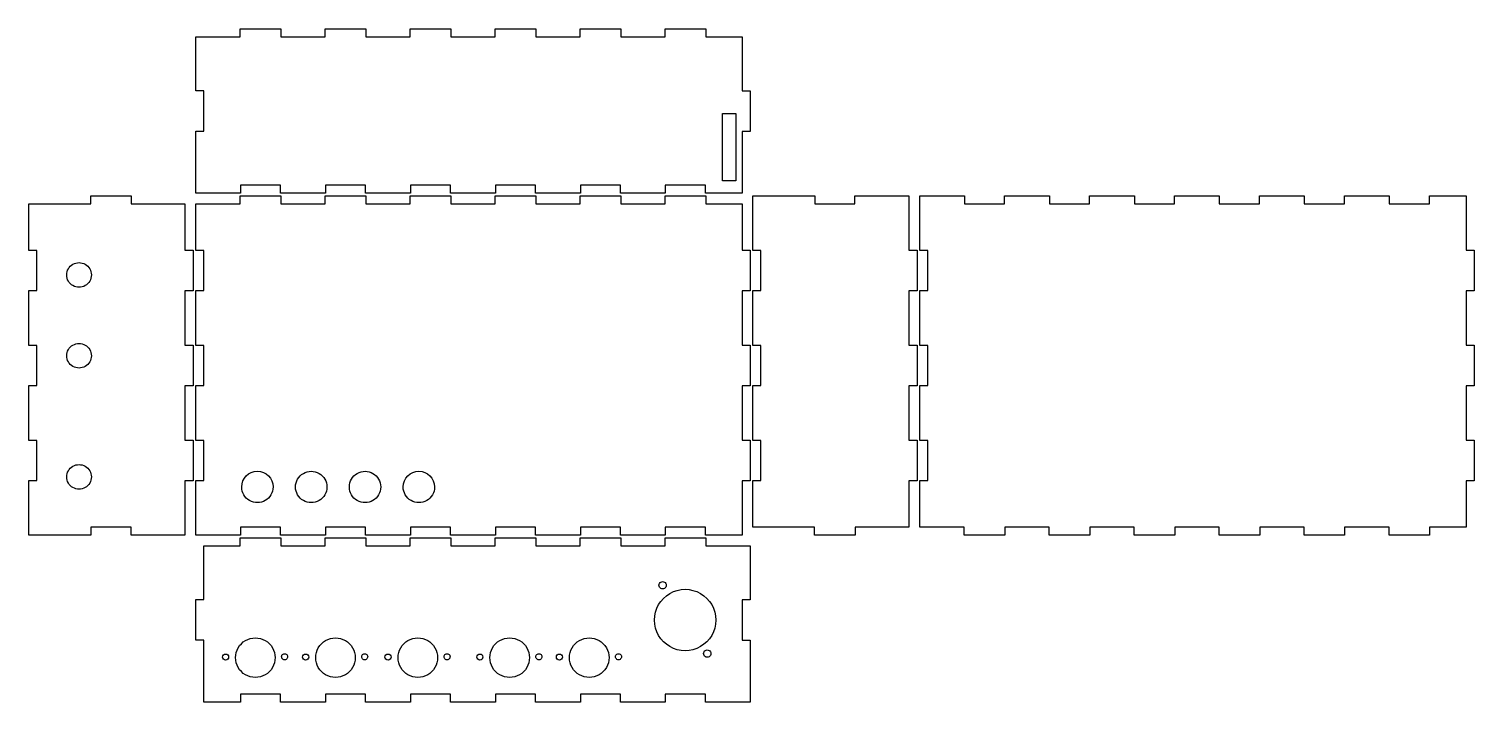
# Model space of a CAD drawing. Extents: x 1 to 538, y 46 to 296.
import ezdxf

# ---------------------------------------------------------------- set-up
doc = ezdxf.new("R2010")
doc.units = 0
doc.layers.add('Calque_1', color=7, linetype='CONTINUOUS')

msp = doc.modelspace()

# ---------------------------------------------------------------- linework, layer by layer
at = {"layer": 'Calque_1', "color": 7}
for points in [[(63, 293), (79.526429, 293), (79.526429, 296), (94.616429, 296), (94.616429, 293), (111.097857, 293), (111.097857, 296), (126.187857, 296), (126.187857, 293), (142.669286, 293), (142.669286, 296), (157.759286, 296), (157.759286, 293), (174.240714, 293), (174.240714, 296), (189.330714, 296), (189.330714, 293), (205.812143, 293), (205.812143, 296), (220.902143, 296), (220.902143, 293), (237.383571, 293), (237.383571, 296), (252.473571, 296), (252.473571, 293), (266, 293), (266, 273.045), (269, 273.045), (269, 257.955), (266, 257.955), (266, 235), (252.383571, 235), (252.383571, 238), (237.473571, 238), (237.473571, 235), (220.812143, 235), (220.812143, 238), (205.902143, 238), (205.902143, 235), (189.240714, 235), (189.240714, 238), (174.330714, 238), (174.330714, 235), (157.669286, 235), (157.669286, 238), (142.759286, 238), (142.759286, 235), (126.097857, 235), (126.097857, 238), (111.187857, 238), (111.187857, 235), (94.526429, 235), (94.526429, 238), (79.616429, 238), (79.616429, 235), (63, 235), (63, 258.045), (66, 258.045), (66, 272.955), (63, 272.955)], [(63, 293), (79.526429, 293), (79.526429, 296), (94.616429, 296), (94.616429, 293), (111.097857, 293), (111.097857, 296), (126.187857, 296), (126.187857, 293), (142.669286, 293), (142.669286, 296), (157.759286, 296), (157.759286, 293), (174.240714, 293), (174.240714, 296), (189.330714, 296), (189.330714, 293), (205.812143, 293), (205.812143, 296), (220.902143, 296), (220.902143, 293), (237.383571, 293), (237.383571, 296), (252.473571, 296), (252.473571, 293), (266, 293), (266, 273.045), (269, 273.045), (269, 257.955), (266, 257.955), (266, 235), (252.383571, 235), (252.383571, 238), (237.473571, 238), (237.473571, 235), (220.812143, 235), (220.812143, 238), (205.902143, 238), (205.902143, 235), (189.240714, 235), (189.240714, 238), (174.330714, 238), (174.330714, 235), (157.669286, 235), (157.669286, 238), (142.759286, 238), (142.759286, 235), (126.097857, 235), (126.097857, 238), (111.187857, 238), (111.187857, 235), (94.526429, 235), (94.526429, 238), (79.616429, 238), (79.616429, 235), (63, 235), (63, 258.045), (66, 258.045), (66, 272.955), (63, 272.955)], [(258.73358, 264.587502), (263.73358, 264.587502), (263.73358, 239.587502), (258.73358, 239.587502)], [(1, 231), (23.955, 231), (23.955, 234), (39.045, 234), (39.045, 231), (59, 231), (59, 213.795), (62, 213.795), (62, 198.705), (59, 198.705), (59, 178.545), (62, 178.545), (62, 163.455), (59, 163.455), (59, 143.295), (62, 143.295), (62, 128.205), (59, 128.205), (59, 108), (38.955, 108), (38.955, 111), (24.045, 111), (24.045, 108), (1, 108), (1, 128.295), (4, 128.295), (4, 143.205), (1, 143.205), (1, 163.545), (4, 163.545), (4, 178.455), (1, 178.455), (1, 198.795), (4, 198.795), (4, 213.705), (1, 213.705)], [(1, 231), (23.955, 231), (23.955, 234), (39.045, 234), (39.045, 231), (59, 231), (59, 213.795), (62, 213.795), (62, 198.705), (59, 198.705), (59, 178.545), (62, 178.545), (62, 163.455), (59, 163.455), (59, 143.295), (62, 143.295), (62, 128.205), (59, 128.205), (59, 108), (38.955, 108), (38.955, 111), (24.045, 111), (24.045, 108), (1, 108), (1, 128.295), (4, 128.295), (4, 143.205), (1, 143.205), (1, 163.545), (4, 163.545), (4, 178.455), (1, 178.455), (1, 198.795), (4, 198.795), (4, 213.705), (1, 213.705)], [(63, 231), (79.526429, 231), (79.526429, 234), (94.616429, 234), (94.616429, 231), (111.097857, 231), (111.097857, 234), (126.187857, 234), (126.187857, 231), (142.669286, 231), (142.669286, 234), (157.759286, 234), (157.759286, 231), (174.240714, 231), (174.240714, 234), (189.330714, 234), (189.330714, 231), (205.812143, 231), (205.812143, 234), (220.902143, 234), (220.902143, 231), (237.383571, 231), (237.383571, 234), (252.473571, 234), (252.473571, 231), (266, 231), (266, 213.795), (269, 213.795), (269, 198.705), (266, 198.705), (266, 178.545), (269, 178.545), (269, 163.455), (266, 163.455), (266, 143.295), (269, 143.295), (269, 128.205), (266, 128.205), (266, 108), (252.383571, 108), (252.383571, 111), (237.473571, 111), (237.473571, 108), (220.812143, 108), (220.812143, 111), (205.902143, 111), (205.902143, 108), (189.240714, 108), (189.240714, 111), (174.330714, 111), (174.330714, 108), (157.669286, 108), (157.669286, 111), (142.759286, 111), (142.759286, 108), (126.097857, 108), (126.097857, 111), (111.187857, 111), (111.187857, 108), (94.526429, 108), (94.526429, 111), (79.616429, 111), (79.616429, 108), (63, 108), (63, 128.295), (66, 128.295), (66, 143.205), (63, 143.205), (63, 163.545), (66, 163.545), (66, 178.455), (63, 178.455), (63, 198.795), (66, 198.795), (66, 213.705), (63, 213.705)], [(63, 231), (79.526429, 231), (79.526429, 234), (94.616429, 234), (94.616429, 231), (111.097857, 231), (111.097857, 234), (126.187857, 234), (126.187857, 231), (142.669286, 231), (142.669286, 234), (157.759286, 234), (157.759286, 231), (174.240714, 231), (174.240714, 234), (189.330714, 234), (189.330714, 231), (205.812143, 231), (205.812143, 234), (220.902143, 234), (220.902143, 231), (237.383571, 231), (237.383571, 234), (252.473571, 234), (252.473571, 231), (266, 231), (266, 213.795), (269, 213.795), (269, 198.705), (266, 198.705), (266, 178.545), (269, 178.545), (269, 163.455), (266, 163.455), (266, 143.295), (269, 143.295), (269, 128.205), (266, 128.205), (266, 108), (252.383571, 108), (252.383571, 111), (237.473571, 111), (237.473571, 108), (220.812143, 108), (220.812143, 111), (205.902143, 111), (205.902143, 108), (189.240714, 108), (189.240714, 111), (174.330714, 111), (174.330714, 108), (157.669286, 108), (157.669286, 111), (142.759286, 111), (142.759286, 108), (126.097857, 108), (126.097857, 111), (111.187857, 111), (111.187857, 108), (94.526429, 108), (94.526429, 111), (79.616429, 111), (79.616429, 108), (63, 108), (63, 128.295), (66, 128.295), (66, 143.205), (63, 143.205), (63, 163.545), (66, 163.545), (66, 178.455), (63, 178.455), (63, 198.795), (66, 198.795), (66, 213.705), (63, 213.705)], [(270, 234), (293.045, 234), (293.045, 231), (307.955, 231), (307.955, 234), (328, 234), (328, 213.795), (331, 213.795), (331, 198.705), (328, 198.705), (328, 178.545), (331, 178.545), (331, 163.455), (328, 163.455), (328, 143.295), (331, 143.295), (331, 128.205), (328, 128.205), (328, 111), (308.045, 111), (308.045, 108), (292.955, 108), (292.955, 111), (270, 111), (270, 128.295), (273, 128.295), (273, 143.205), (270, 143.205), (270, 163.545), (273, 163.545), (273, 178.455), (270, 178.455), (270, 198.795), (273, 198.795), (273, 213.705), (270, 213.705)], [(270, 234), (293.045, 234), (293.045, 231), (307.955, 231), (307.955, 234), (328, 234), (328, 213.795), (331, 213.795), (331, 198.705), (328, 198.705), (328, 178.545), (331, 178.545), (331, 163.455), (328, 163.455), (328, 143.295), (331, 143.295), (331, 128.205), (328, 128.205), (328, 111), (308.045, 111), (308.045, 108), (292.955, 108), (292.955, 111), (270, 111), (270, 128.295), (273, 128.295), (273, 143.205), (270, 143.205), (270, 163.545), (273, 163.545), (273, 178.455), (270, 178.455), (270, 198.795), (273, 198.795), (273, 213.705), (270, 213.705)], [(332, 234), (348.616429, 234), (348.616429, 231), (363.526429, 231), (363.526429, 234), (380.187857, 234), (380.187857, 231), (395.097857, 231), (395.097857, 234), (411.759286, 234), (411.759286, 231), (426.669286, 231), (426.669286, 234), (443.330714, 234), (443.330714, 231), (458.240714, 231), (458.240714, 234), (474.902143, 234), (474.902143, 231), (489.812143, 231), (489.812143, 234), (506.473571, 234), (506.473571, 231), (521.383571, 231), (521.383571, 234), (535, 234), (535, 213.795), (538, 213.795), (538, 198.705), (535, 198.705), (535, 178.545), (538, 178.545), (538, 163.455), (535, 163.455), (535, 143.295), (538, 143.295), (538, 128.205), (535, 128.205), (535, 111), (521.473571, 111), (521.473571, 108), (506.383571, 108), (506.383571, 111), (489.902143, 111), (489.902143, 108), (474.812143, 108), (474.812143, 111), (458.330714, 111), (458.330714, 108), (443.240714, 108), (443.240714, 111), (426.759286, 111), (426.759286, 108), (411.669286, 108), (411.669286, 111), (395.187857, 111), (395.187857, 108), (380.097857, 108), (380.097857, 111), (363.616429, 111), (363.616429, 108), (348.526429, 108), (348.526429, 111), (332, 111), (332, 128.295), (335, 128.295), (335, 143.205), (332, 143.205), (332, 163.545), (335, 163.545), (335, 178.455), (332, 178.455), (332, 198.795), (335, 198.795), (335, 213.705), (332, 213.705)], [(332, 234), (348.616429, 234), (348.616429, 231), (363.526429, 231), (363.526429, 234), (380.187857, 234), (380.187857, 231), (395.097857, 231), (395.097857, 234), (411.759286, 234), (411.759286, 231), (426.669286, 231), (426.669286, 234), (443.330714, 234), (443.330714, 231), (458.240714, 231), (458.240714, 234), (474.902143, 234), (474.902143, 231), (489.812143, 231), (489.812143, 234), (506.473571, 234), (506.473571, 231), (521.383571, 231), (521.383571, 234), (535, 234), (535, 213.795), (538, 213.795), (538, 198.705), (535, 198.705), (535, 178.545), (538, 178.545), (538, 163.455), (535, 163.455), (535, 143.295), (538, 143.295), (538, 128.205), (535, 128.205), (535, 111), (521.473571, 111), (521.473571, 108), (506.383571, 108), (506.383571, 111), (489.902143, 111), (489.902143, 108), (474.812143, 108), (474.812143, 111), (458.330714, 111), (458.330714, 108), (443.240714, 108), (443.240714, 111), (426.759286, 111), (426.759286, 108), (411.669286, 108), (411.669286, 111), (395.187857, 111), (395.187857, 108), (380.097857, 108), (380.097857, 111), (363.616429, 111), (363.616429, 108), (348.526429, 108), (348.526429, 111), (332, 111), (332, 128.295), (335, 128.295), (335, 143.205), (332, 143.205), (332, 163.545), (335, 163.545), (335, 178.455), (332, 178.455), (332, 198.795), (335, 198.795), (335, 213.705), (332, 213.705)], [(24.203455, 204.625)], [(24.203455, 174.625)], [(24.203455, 129.625)], [(91.729514, 125.89999)], [(111.729512, 125.89999)], [(131.729512, 125.89999)], [(151.729502, 125.89999)], [(66, 104), (79.526429, 104), (79.526429, 107), (94.616429, 107), (94.616429, 104), (111.097857, 104), (111.097857, 107), (126.187857, 107), (126.187857, 104), (142.669286, 104), (142.669286, 107), (157.759286, 107), (157.759286, 104), (174.240714, 104), (174.240714, 107), (189.330714, 107), (189.330714, 104), (205.812143, 104), (205.812143, 107), (220.902143, 107), (220.902143, 104), (237.383571, 104), (237.383571, 107), (252.473571, 107), (252.473571, 104), (269, 104), (269, 83.955), (266, 83.955), (266, 69.045), (269, 69.045), (269, 46), (252.383571, 46), (252.383571, 49), (237.473571, 49), (237.473571, 46), (220.812143, 46), (220.812143, 49), (205.902143, 49), (205.902143, 46), (189.240714, 46), (189.240714, 49), (174.330714, 49), (174.330714, 46), (157.669286, 46), (157.669286, 49), (142.759286, 49), (142.759286, 46), (126.097857, 46), (126.097857, 49), (111.187857, 49), (111.187857, 46), (94.526429, 46), (94.526429, 49), (79.616429, 49), (79.616429, 46), (66, 46), (66, 68.955), (63, 68.955), (63, 84.045), (66, 84.045)], [(66, 104), (79.526429, 104), (79.526429, 107), (94.616429, 107), (94.616429, 104), (111.097857, 104), (111.097857, 107), (126.187857, 107), (126.187857, 104), (142.669286, 104), (142.669286, 107), (157.759286, 107), (157.759286, 104), (174.240714, 104), (174.240714, 107), (189.330714, 107), (189.330714, 104), (205.812143, 104), (205.812143, 107), (220.902143, 107), (220.902143, 104), (237.383571, 104), (237.383571, 107), (252.473571, 107), (252.473571, 104), (269, 104), (269, 83.955), (266, 83.955), (266, 69.045), (269, 69.045), (269, 46), (252.383571, 46), (252.383571, 49), (237.473571, 49), (237.473571, 46), (220.812143, 46), (220.812143, 49), (205.902143, 49), (205.902143, 46), (189.240714, 46), (189.240714, 49), (174.330714, 49), (174.330714, 46), (157.669286, 46), (157.669286, 49), (142.759286, 49), (142.759286, 46), (126.097857, 46), (126.097857, 49), (111.187857, 49), (111.187857, 46), (94.526429, 46), (94.526429, 49), (79.616429, 49), (79.616429, 46), (66, 46), (66, 68.955), (63, 68.955), (63, 84.045), (66, 84.045)], [(237.822659, 89.39818)], [(256.231419, 76.4794)], [(75.199493, 62.722871)], [(92.496072, 62.500001)], [(97.138533, 62.833771)], [(104.961878, 62.722871)], [(122.258457, 62.500001)], [(126.900918, 62.833771)], [(135.562299, 62.722871)], [(152.858878, 62.500001)], [(157.501339, 62.833771)], [(169.693547, 62.722871)], [(186.990126, 62.500001)], [(191.632587, 62.833771)], [(199.26197, 62.722871)], [(216.558549, 62.500001)], [(221.20101, 62.833771)], [(254.409009, 64.02916)]]:
    msp.add_lwpolyline(points, close=True, dxfattribs=at)
for points in [[(15.046546, 204.625), (15.046546, 206.260724), (15.919194, 207.772196), (17.335773, 208.590058)], [(17.335773, 200.659942), (15.919194, 201.477804), (15.046546, 202.989276), (15.046546, 204.625)], [(17.335773, 208.590058), (18.752352, 209.40792), (20.497648, 209.40792), (21.914227, 208.590058)], [(21.914227, 208.590058), (23.330806, 207.772196), (24.203455, 206.260724), (24.203455, 204.625)], [(24.203455, 204.625), (24.203455, 202.989276), (23.330806, 201.477804), (21.914227, 200.659942)], [(21.914227, 200.659942), (20.497648, 199.84208), (18.752352, 199.84208), (17.335773, 200.659942)], [(15.046546, 174.625), (15.046546, 176.260724), (15.919194, 177.772196), (17.335773, 178.590058)], [(17.335773, 178.590058), (18.752352, 179.40792), (20.497648, 179.40792), (21.914227, 178.590058)], [(21.914227, 178.590058), (23.330806, 177.772196), (24.203455, 176.260724), (24.203455, 174.625)], [(17.335773, 170.659942), (15.919194, 171.477804), (15.046546, 172.989276), (15.046546, 174.625)], [(24.203455, 174.625), (24.203455, 172.989276), (23.330806, 171.477804), (21.914227, 170.659942)], [(21.914227, 170.659942), (20.497648, 169.84208), (18.752352, 169.84208), (17.335773, 170.659942)], [(17.335773, 133.590058), (18.752352, 134.40792), (20.497648, 134.40792), (21.914227, 133.590058)], [(15.046546, 129.625), (15.046546, 131.260724), (15.919194, 132.772196), (17.335773, 133.590058)], [(17.335773, 125.659942), (15.919194, 126.477804), (15.046546, 127.989276), (15.046546, 129.625)], [(21.914227, 133.590058), (23.330806, 132.772196), (24.203455, 131.260724), (24.203455, 129.625)], [(24.203455, 129.625), (24.203455, 127.989276), (23.330806, 126.477804), (21.914227, 125.659942)], [(80.07049, 125.89999), (80.07049, 129.119541), (82.680451, 131.729502), (85.900002, 131.729502)], [(85.900002, 131.729502), (89.119553, 131.729502), (91.729514, 129.119541), (91.729514, 125.89999)], [(100.070488, 125.89999), (100.070488, 127.982674), (101.181587, 129.907154), (102.985244, 130.948496)], [(102.985244, 130.948496), (104.788901, 131.989838), (107.011099, 131.989838), (108.814756, 130.948496)], [(108.814756, 130.948496), (110.618413, 129.907154), (111.729512, 127.982674), (111.729512, 125.89999)], [(120.070488, 125.89999), (120.070488, 127.982674), (121.181587, 129.907154), (122.985244, 130.948496)], [(122.985244, 130.948496), (124.788901, 131.989838), (127.011099, 131.989838), (128.814756, 130.948496)], [(128.814756, 130.948496), (130.618413, 129.907154), (131.729512, 127.982674), (131.729512, 125.89999)], [(140.070478, 125.89999), (140.070478, 129.11954), (142.68044, 131.729502), (145.89999, 131.729502)], [(145.89999, 131.729502), (149.11954, 131.729502), (151.729502, 129.11954), (151.729502, 125.89999)], [(21.914227, 125.659942), (20.497648, 124.84208), (18.752352, 124.84208), (17.335773, 125.659942)], [(82.985246, 120.851484), (81.181589, 121.892826), (80.07049, 123.817306), (80.07049, 125.89999)], [(91.729514, 125.89999), (91.729514, 123.817306), (90.618415, 121.892826), (88.814758, 120.851484)], [(102.985244, 120.851484), (101.181587, 121.892826), (100.070488, 123.817306), (100.070488, 125.89999)], [(111.729512, 125.89999), (111.729512, 123.817306), (110.618413, 121.892826), (108.814756, 120.851484)], [(122.985244, 120.851484), (121.181587, 121.892826), (120.070488, 123.817306), (120.070488, 125.89999)], [(131.729512, 125.89999), (131.729512, 123.817306), (130.618413, 121.892826), (128.814756, 120.851484)], [(142.985234, 120.851484), (141.181577, 121.892826), (140.070478, 123.817306), (140.070478, 125.89999)], [(151.729502, 125.89999), (151.729502, 123.817306), (150.618403, 121.892826), (148.814746, 120.851484)], [(88.814758, 120.851484), (87.011101, 119.810142), (84.788903, 119.810142), (82.985246, 120.851484)], [(108.814756, 120.851484), (107.011099, 119.810142), (104.788901, 119.810142), (102.985244, 120.851484)], [(128.814756, 120.851484), (127.011099, 119.810142), (124.788901, 119.810142), (122.985244, 120.851484)], [(148.814746, 120.851484), (147.011089, 119.810142), (144.788891, 119.810142), (142.985234, 120.851484)], [(233.428621, 76.4794), (233.428621, 80.552728), (235.601715, 84.316637), (239.129321, 86.353301)], [(235.114741, 89.39818), (235.114741, 89.881903), (235.372804, 90.328882), (235.79172, 90.570743)], [(235.79172, 88.225617), (235.372804, 88.467478), (235.114741, 88.914457), (235.114741, 89.39818)], [(235.79172, 90.570743), (236.210637, 90.812605), (236.726763, 90.812605), (237.14568, 90.570743)], [(237.14568, 88.225617), (236.726763, 87.983755), (236.210637, 87.983755), (235.79172, 88.225617)], [(237.14568, 90.570743), (237.564596, 90.328882), (237.822659, 89.881903), (237.822659, 89.39818)], [(237.822659, 89.39818), (237.822659, 88.914457), (237.564596, 88.467478), (237.14568, 88.225617)], [(239.129321, 86.353301), (242.656926, 88.389965), (247.003114, 88.389965), (250.53072, 86.353301)], [(250.53072, 86.353301), (254.058325, 84.316637), (256.231419, 80.552728), (256.231419, 76.4794)], [(239.129321, 66.605499), (235.601715, 68.642163), (233.428621, 72.406072), (233.428621, 76.4794)], [(256.231419, 76.4794), (256.231419, 72.406072), (254.058325, 68.642163), (250.53072, 66.605499)], [(81.468429, 68.866813), (83.743072, 70.180079), (86.545548, 70.180079), (88.820191, 68.866813)], [(111.230814, 68.866813), (113.505457, 70.180079), (116.307933, 70.180079), (118.582576, 68.866813)], [(141.831235, 68.866813), (144.105878, 70.180079), (146.908354, 70.180079), (149.182997, 68.866813)], [(175.962483, 68.866813), (178.237126, 70.180079), (181.039602, 70.180079), (183.314245, 68.866813)], [(205.530906, 68.866813), (207.805549, 70.180079), (210.608025, 70.180079), (212.882668, 68.866813)], [(77.792548, 62.500001), (77.792548, 65.126533), (79.193786, 67.553548), (81.468429, 68.866813)], [(88.820191, 68.866813), (91.094834, 67.553548), (92.496072, 65.126533), (92.496072, 62.500001)], [(107.554933, 62.500001), (107.554933, 65.126533), (108.956171, 67.553548), (111.230814, 68.866813)], [(118.582576, 68.866813), (120.857219, 67.553548), (122.258457, 65.126533), (122.258457, 62.500001)], [(138.155354, 62.500001), (138.155354, 65.126533), (139.556592, 67.553548), (141.831235, 68.866813)], [(149.182997, 68.866813), (151.45764, 67.553548), (152.858878, 65.126533), (152.858878, 62.500001)], [(172.286602, 62.500001), (172.286602, 65.126533), (173.68784, 67.553548), (175.962483, 68.866813)], [(183.314245, 68.866813), (185.588888, 67.553548), (186.990126, 65.126533), (186.990126, 62.500001)], [(201.855025, 62.500001), (201.855025, 65.126533), (203.256263, 67.553548), (205.530906, 68.866813)], [(212.882668, 68.866813), (215.157311, 67.553548), (216.558549, 65.126533), (216.558549, 62.500001)], [(250.53072, 66.605499), (247.003114, 64.568835), (242.656926, 64.568835), (239.129321, 66.605499)], [(251.701091, 64.02916), (251.701091, 64.512883), (251.959154, 64.959862), (252.37807, 65.201723)], [(252.37807, 65.201723), (252.796987, 65.443585), (253.313113, 65.443585), (253.73203, 65.201723)], [(253.73203, 65.201723), (254.150946, 64.959862), (254.409009, 64.512883), (254.409009, 64.02916)], [(72.950747, 62.722871), (72.950747, 63.343845), (73.454146, 63.847244), (74.07512, 63.847244)], [(74.07512, 61.598498), (73.454146, 61.598498), (72.950747, 62.101897), (72.950747, 62.722871)], [(74.07512, 63.847244), (74.696094, 63.847244), (75.199493, 63.343845), (75.199493, 62.722871)], [(75.199493, 62.722871), (75.199493, 62.101897), (74.696094, 61.598498), (74.07512, 61.598498)], [(81.468429, 56.133189), (79.193786, 57.446454), (77.792548, 59.873469), (77.792548, 62.500001)], [(92.496072, 62.500001), (92.496072, 59.873469), (91.094834, 57.446454), (88.820191, 56.133189)], [(94.889787, 62.833771), (94.889787, 63.235471), (95.104091, 63.606657), (95.451973, 63.807507)], [(95.451973, 61.860035), (95.104091, 62.060885), (94.889787, 62.432071), (94.889787, 62.833771)], [(95.451973, 63.807507), (95.799856, 64.008357), (96.228464, 64.008357), (96.576347, 63.807507)], [(96.576347, 61.860035), (96.228464, 61.659185), (95.799856, 61.659185), (95.451973, 61.860035)], [(96.576347, 63.807507), (96.924229, 63.606657), (97.138533, 63.235471), (97.138533, 62.833771)], [(97.138533, 62.833771), (97.138533, 62.432071), (96.924229, 62.060885), (96.576347, 61.860035)], [(102.713132, 62.722871), (102.713132, 63.343845), (103.216531, 63.847244), (103.837505, 63.847244)], [(103.837505, 61.598498), (103.216531, 61.598498), (102.713132, 62.101897), (102.713132, 62.722871)], [(103.837505, 63.847244), (104.458479, 63.847244), (104.961878, 63.343845), (104.961878, 62.722871)], [(104.961878, 62.722871), (104.961878, 62.101897), (104.458479, 61.598498), (103.837505, 61.598498)], [(111.230814, 56.133189), (108.956171, 57.446454), (107.554933, 59.873469), (107.554933, 62.500001)], [(122.258457, 62.500001), (122.258457, 59.873469), (120.857219, 57.446454), (118.582576, 56.133189)], [(124.652172, 62.833771), (124.652172, 63.235471), (124.866476, 63.606657), (125.214358, 63.807507)], [(125.214358, 61.860035), (124.866476, 62.060885), (124.652172, 62.432071), (124.652172, 62.833771)], [(125.214358, 63.807507), (125.562241, 64.008357), (125.990849, 64.008357), (126.338732, 63.807507)], [(126.338732, 61.860035), (125.990849, 61.659185), (125.562241, 61.659185), (125.214358, 61.860035)], [(126.338732, 63.807507), (126.686614, 63.606657), (126.900918, 63.235471), (126.900918, 62.833771)], [(126.900918, 62.833771), (126.900918, 62.432071), (126.686614, 62.060885), (126.338732, 61.860035)], [(133.313553, 62.722871), (133.313553, 63.343845), (133.816952, 63.847244), (134.437926, 63.847244)], [(134.437926, 61.598498), (133.816952, 61.598498), (133.313553, 62.101897), (133.313553, 62.722871)], [(134.437926, 63.847244), (135.0589, 63.847244), (135.562299, 63.343845), (135.562299, 62.722871)], [(135.562299, 62.722871), (135.562299, 62.101897), (135.0589, 61.598498), (134.437926, 61.598498)], [(141.831235, 56.133189), (139.556592, 57.446454), (138.155354, 59.873469), (138.155354, 62.500001)], [(152.858878, 62.500001), (152.858878, 59.873469), (151.45764, 57.446454), (149.182997, 56.133189)], [(155.252593, 62.833771), (155.252593, 63.235471), (155.466897, 63.606657), (155.814779, 63.807507)], [(155.814779, 61.860035), (155.466897, 62.060885), (155.252593, 62.432071), (155.252593, 62.833771)], [(155.814779, 63.807507), (156.162662, 64.008357), (156.59127, 64.008357), (156.939153, 63.807507)], [(156.939153, 61.860035), (156.59127, 61.659185), (156.162662, 61.659185), (155.814779, 61.860035)], [(156.939153, 63.807507), (157.287035, 63.606657), (157.501339, 63.235471), (157.501339, 62.833771)], [(157.501339, 62.833771), (157.501339, 62.432071), (157.287035, 62.060885), (156.939153, 61.860035)], [(167.444801, 62.722871), (167.444801, 63.343845), (167.9482, 63.847244), (168.569174, 63.847244)], [(168.569174, 61.598498), (167.9482, 61.598498), (167.444801, 62.101897), (167.444801, 62.722871)], [(168.569174, 63.847244), (169.190148, 63.847244), (169.693547, 63.343845), (169.693547, 62.722871)], [(169.693547, 62.722871), (169.693547, 62.101897), (169.190148, 61.598498), (168.569174, 61.598498)], [(175.962483, 56.133189), (173.68784, 57.446454), (172.286602, 59.873469), (172.286602, 62.500001)], [(186.990126, 62.500001), (186.990126, 59.873469), (185.588888, 57.446454), (183.314245, 56.133189)], [(189.383841, 62.833771), (189.383841, 63.235471), (189.598145, 63.606657), (189.946027, 63.807507)], [(189.946027, 61.860035), (189.598145, 62.060885), (189.383841, 62.432071), (189.383841, 62.833771)], [(189.946027, 63.807507), (190.29391, 64.008357), (190.722518, 64.008357), (191.070401, 63.807507)], [(191.070401, 61.860035), (190.722518, 61.659185), (190.29391, 61.659185), (189.946027, 61.860035)], [(191.070401, 63.807507), (191.418283, 63.606657), (191.632587, 63.235471), (191.632587, 62.833771)], [(191.632587, 62.833771), (191.632587, 62.432071), (191.418283, 62.060885), (191.070401, 61.860035)], [(197.013224, 62.722871), (197.013224, 63.343845), (197.516623, 63.847244), (198.137597, 63.847244)], [(198.137597, 61.598498), (197.516623, 61.598498), (197.013224, 62.101897), (197.013224, 62.722871)], [(198.137597, 63.847244), (198.758571, 63.847244), (199.26197, 63.343845), (199.26197, 62.722871)], [(199.26197, 62.722871), (199.26197, 62.101897), (198.758571, 61.598498), (198.137597, 61.598498)], [(205.530906, 56.133189), (203.256263, 57.446454), (201.855025, 59.873469), (201.855025, 62.500001)], [(216.558549, 62.500001), (216.558549, 59.873469), (215.157311, 57.446454), (212.882668, 56.133189)], [(218.952264, 62.833771), (218.952264, 63.235471), (219.166568, 63.606657), (219.51445, 63.807507)], [(219.51445, 61.860035), (219.166568, 62.060885), (218.952264, 62.432071), (218.952264, 62.833771)], [(219.51445, 63.807507), (219.862333, 64.008357), (220.290941, 64.008357), (220.638824, 63.807507)], [(220.638824, 61.860035), (220.290941, 61.659185), (219.862333, 61.659185), (219.51445, 61.860035)], [(220.638824, 63.807507), (220.986706, 63.606657), (221.20101, 63.235471), (221.20101, 62.833771)], [(221.20101, 62.833771), (221.20101, 62.432071), (220.986706, 62.060885), (220.638824, 61.860035)], [(252.37807, 62.856597), (251.959154, 63.098458), (251.701091, 63.545437), (251.701091, 64.02916)], [(253.73203, 62.856597), (253.313113, 62.614735), (252.796987, 62.614735), (252.37807, 62.856597)], [(254.409009, 64.02916), (254.409009, 63.545437), (254.150946, 63.098458), (253.73203, 62.856597)], [(88.820191, 56.133189), (86.545548, 54.819923), (83.743072, 54.819923), (81.468429, 56.133189)], [(118.582576, 56.133189), (116.307933, 54.819923), (113.505457, 54.819923), (111.230814, 56.133189)], [(149.182997, 56.133189), (146.908354, 54.819923), (144.105878, 54.819923), (141.831235, 56.133189)], [(183.314245, 56.133189), (181.039602, 54.819923), (178.237126, 54.819923), (175.962483, 56.133189)], [(212.882668, 56.133189), (210.608025, 54.819923), (207.805549, 54.819923), (205.530906, 56.133189)]]:
    msp.add_open_spline(points, degree=3, dxfattribs=at)

doc.saveas('drawing.dxf')
